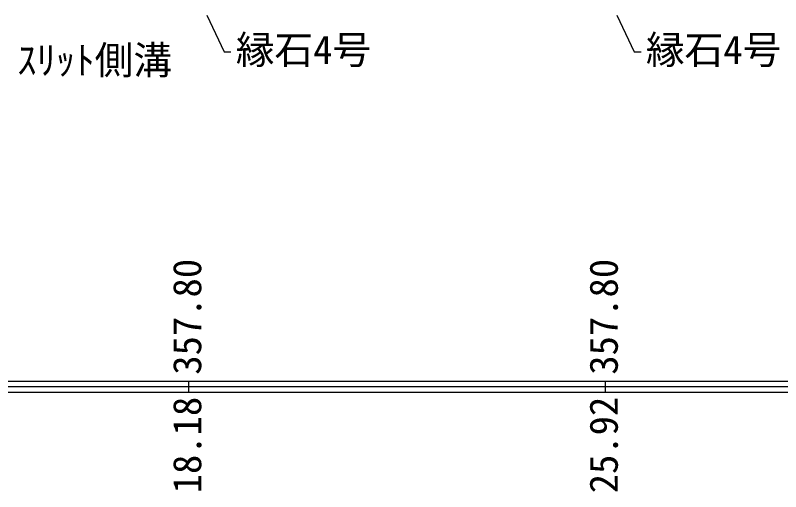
# Model space of a CAD drawing. Units: millimetres on the paper. Extents: x -84 to 7, y -133 to 191.
# Drawn here: x -39.21 to -32.09, y -24.56 to -20.13 of the extents above; entities that cross this region are included whole.
import ezdxf
from ezdxf.enums import TextEntityAlignment as Align

# ---------------------------------------------------------------- set-up
doc = ezdxf.new("R2010")
doc.units = ezdxf.units.MM
doc.header["$LTSCALE"] = 0.14
for name, color, linetype in [('0-1_D-BDG-3-DL-2', 7, 'Continuous'), ('0-3_D-STR-2-文字', 7, 'Continuous'), ('0-5_D-BDG-2-DL-1', 7, 'Continuous'), ('0-7_D-STR-1-計線1', 7, 'Continuous'), ('0-8_D-STR-DIM-2高さ', 7, 'Continuous')]:
    doc.layers.add(name, color=color, linetype=linetype)
doc.styles.add('ＭＳ ゴシック', font='')
doc.styles.get('ＭＳ ゴシック').set_extended_font_data('MS Gothic')

msp = doc.modelspace()

# ---------------------------------------------------------------- linework, layer by layer
at = {"layer": '0-1_D-BDG-3-DL-2'}
for p, q in [((-73.8141, -23.5307), (3.4526, -23.5307)), ((-73.8141, -23.6307), (3.4526, -23.6307))]:
    msp.add_line(p, q, dxfattribs=at)
at = {"layer": '0-3_D-STR-2-文字'}
for points in [[(-37.4259, -20.1298), (-37.2633, -20.4679), (-37.2008, -20.4679)], [(-33.6121, -20.1298), (-33.4496, -20.4679), (-33.3871, -20.4679)]]:
    msp.add_lwpolyline(points, dxfattribs=at)
at = {"layer": '0-5_D-BDG-2-DL-1'}
msp.add_line((-76.8141, -23.5807), (3.4526, -23.5807), dxfattribs=at)
at = {"layer": '0-7_D-STR-1-計線1'}
for p, q in [((-37.5913, -23.6307), (-37.5913, -23.5307)), ((-33.7176, -23.6307), (-33.7176, -23.5307))]:
    msp.add_line(p, q, dxfattribs=at)

# ---------------------------------------------------------------- texts
at = {"layer": '0-3_D-STR-2-文字', "style": 'ＭＳ ゴシック'}
for s, p in [('縁石4号', (-37.1553, -20.6608)), ('縁石4号', (-33.3416, -20.6608)), ('ｽﾘｯﾄ側溝', (-39.1877, -20.7572))]:
    msp.add_text(s, height=0.2639, dxfattribs=at).set_placement(p, align=Align.BOTTOM_LEFT)
at = {"layer": '0-8_D-STR-DIM-2高さ', "style": 'ＭＳ ゴシック'}
for s, p in [('357.80', (-37.3974, -23.4699)), ('357.80', (-33.5237, -23.4699)), ('18.18', (-37.3974, -24.5718)), ('25.92', (-33.5237, -24.5718))]:
    msp.add_text(s, height=0.2639, rotation=90, dxfattribs=at).set_placement(p, align=Align.BOTTOM_LEFT)

doc.saveas('drawing.dxf')
